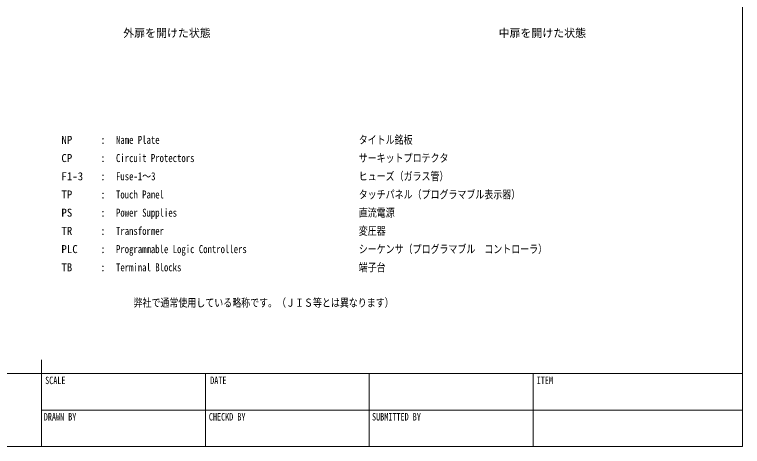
# Model space of a CAD drawing. Units: millimetres, scale not verified. Extents: x -1121 to 1167, y -822 to 778.
# Drawn here: x -32 to 1167, y -822 to -110 of the extents above; entities that cross this region are included whole.
import ezdxf
from ezdxf.enums import TextEntityAlignment as Align

# ---------------------------------------------------------------- set-up
doc = ezdxf.new("R2010")
doc.units = ezdxf.units.MM
doc.header["$LTSCALE"] = 4
doc.layers.add('0-1_AUX', color=7, linetype='Continuous', lineweight=18)
doc.layers.add('0-5_CMNT', color=7, linetype='Continuous')
doc.styles.add('ＭＳ ゴシック', font='')
doc.styles.get('ＭＳ ゴシック').set_extended_font_data('MS Gothic')

msp = doc.modelspace()

# ---------------------------------------------------------------- linework, layer by layer
at = {"layer": '0-1_AUX'}
for p, q in [((12, -702), (12, -679.5)), ((-1120.969, -702), (1167.031, -702)), ((12, -822), (12, -702)), ((282, -822), (282, -702)), ((552, -822), (552, -702)), ((822, -822), (822, -702)), ((12, -762), (822, -762)), ((822, -762), (1167.031, -762)), ((-1120.969, -822), (1167.031, -822)), ((-1120.969, -822), (1167.031, -822))]:
    msp.add_line(p, q, dxfattribs=at)
msp.add_lwpolyline([(1167.031, -822), (1167.031, 778), (-1120.969, 778), (-1120.969, -822)], dxfattribs=at)

# ---------------------------------------------------------------- texts
at = {"layer": '0-1_AUX', "style": 'ＭＳ ゴシック', "width": 0.8}
for s, p in [('SCALE', (18, -723)), ('DATE', (290.018, -723)), ('ITEM', (828, -723)), ('DRAWN BY', (15.754, -783)), ('CHECKD BY', (287.777, -783)), ('SUBMITTED BY', (556.668, -783))]:
    msp.add_text(s, height=12.32, dxfattribs=at).set_placement(p, align=Align.BOTTOM_LEFT)
at = {"layer": '0-5_CMNT', "style": 'ＭＳ ゴシック'}
for s, p in [('外扉を開けた状態', (146.712, -151.558)), ('中扉を開けた状態', (765.275, -151.558)), ('NP', (44.748, -327.47)), (':', (108.748, -327.47)), ('CP', (44.748, -357.47)), (':', (108.748, -357.47)), ('F1-3', (44.748, -387.47)), (':', (108.748, -387.47)), ('TP', (44.748, -417.47)), (':', (108.748, -417.47)), ('PS', (44.748, -447.47)), (':', (108.748, -447.47)), ('TR', (44.748, -477.47)), (':', (108.748, -477.47)), ('PLC', (44.748, -507.47)), (':', (108.748, -507.47)), ('TB', (44.748, -537.47)), (':', (108.748, -537.47))]:
    msp.add_text(s, height=13.2, dxfattribs=at).set_placement(p, align=Align.BOTTOM_LEFT)
at = {"layer": '0-5_CMNT', "style": 'ＭＳ ゴシック', "width": 0.8}
for s, p in [('Name Plate', (134.748, -327.47)), ('タイトル銘板', (534.748, -327.47)), ('Circuit Protectors', (134.748, -357.47)), ('サーキットプロテクタ', (534.748, -357.47)), ('Fuse-1～3', (134.748, -387.47)), ('ヒューズ（ガラス管）', (534.748, -387.47)), ('Touch Panel', (134.748, -417.47)), ('タッチパネル（プログラマブル表示器）', (534.748, -417.47)), ('Power Supplies', (134.748, -447.47)), ('直流電源', (534.748, -447.47)), ('Transformer', (134.748, -477.47)), ('変圧器', (534.748, -477.47)), ('Programmable Logic Controllers', (134.748, -507.47)), ('シーケンサ（プログラマブル\u3000コントローラ）', (534.748, -507.47)), ('Terminal Blocks', (134.748, -537.47)), ('端子台', (534.748, -537.47)), ('弊社で通常使用している略称です。（ＪＩＳ等とは異なります）', (163.61, -595.851))]:
    msp.add_text(s, height=13.2, dxfattribs=at).set_placement(p, align=Align.BOTTOM_LEFT)

doc.saveas('drawing.dxf')
